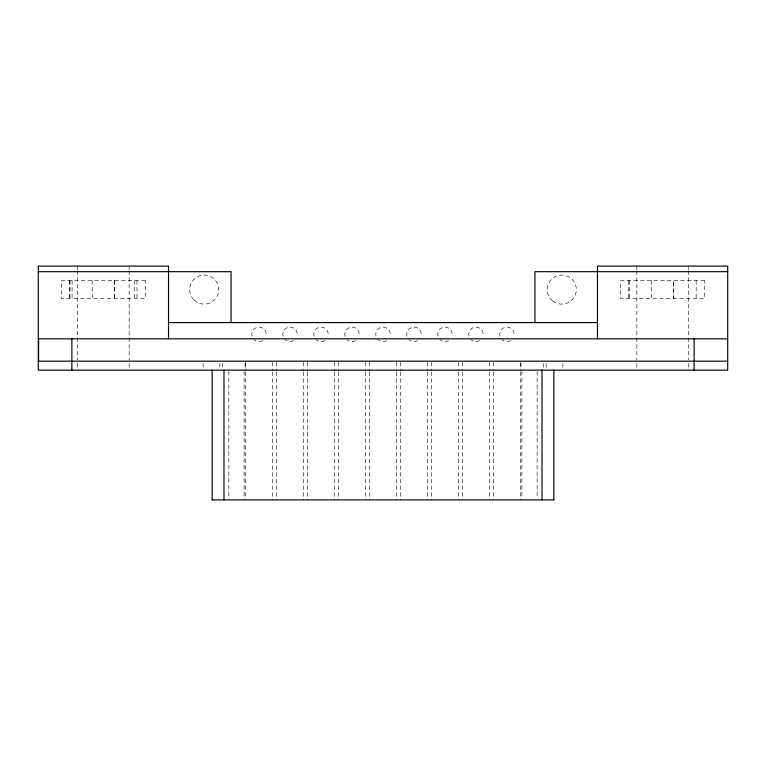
<?xml version="1.0" encoding="UTF-8"?>
<svg xmlns="http://www.w3.org/2000/svg" width="766" height="766" viewBox="0 0 766 766"><rect width="100%" height="100%" fill="white"/><g stroke="black" fill="none" stroke-linecap="round" stroke-linejoin="round"><path stroke-width="0.57" stroke-dasharray="3.83 2.87" d="M696.15 280.634L696.15 298.529M688.318 266.089L688.318 269.651M688.318 270.838L688.318 359.991M688.318 363.419L688.318 370.131M651.397 280.634L651.397 298.529M636.852 266.089L636.852 269.651M636.852 270.838L636.852 359.991M636.852 363.419L636.852 370.131M629.02 280.634L629.02 298.529M628.982 280.634L628.982 298.529M562.866 363.419L562.866 369.011M546.158 363.419L546.158 369.011M543.324 363.419L543.324 369.011M537.138 371.328L537.138 498.723M521.905 371.328L521.905 498.723M520.947 363.419L520.947 369.011M520.392 362.375L520.392 370.754M520.392 371.95L520.392 499.911M493.534 362.375L493.534 370.754M493.534 371.95L493.534 499.911M489.397 362.375L489.397 370.754M489.397 371.95L489.397 499.911M462.549 362.375L462.549 370.754M462.549 371.95L462.549 499.911M458.403 362.375L458.403 370.754M458.403 371.95L458.403 499.911M431.555 362.375L431.555 370.754M431.555 371.95L431.555 499.911M427.418 362.375L427.418 370.754M427.418 371.95L427.418 499.911M400.561 362.375L400.561 370.754M400.561 371.95L400.561 499.911M396.424 362.375L396.424 370.754M396.424 371.95L396.424 499.911M369.576 362.375L369.576 370.754M369.576 371.95L369.576 499.911M365.392 362.375L365.392 370.754M365.392 371.95L365.392 499.911M338.629 362.375L338.629 370.754M338.629 371.95L338.629 499.911M334.445 362.375L334.445 370.754M334.445 371.95L334.445 499.911M307.597 362.375L307.597 370.754M307.597 371.95L307.597 499.911M303.384 362.375L303.384 370.754M303.384 371.95L303.384 499.911M276.67 362.375L276.67 370.754M276.67 371.95L276.67 499.911M272.466 362.375L272.466 370.754M272.466 371.95L272.466 499.911M245.608 362.375L245.608 370.754M245.608 371.95L245.608 499.911M245.053 363.419L245.053 369.011M244.095 371.328L244.095 498.723M228.862 371.328L228.862 498.723M222.676 363.419L222.676 369.011M219.842 363.419L219.842 369.011M203.134 363.419L203.134 369.011M136.98 280.634L136.98 298.529M134.739 280.634L134.739 298.529M129.148 266.089L129.148 269.651M129.148 270.838L129.148 359.991M129.148 363.419L129.148 369.011M114.603 280.634L114.603 298.529M114.507 280.634L114.507 298.529M92.226 280.634L92.226 298.529M77.682 266.089L77.682 269.651M77.682 270.838L77.682 359.991M77.682 363.419L77.682 370.131M72.09 280.634L72.09 298.529M69.85 280.634L69.85 298.529M69.802 280.634L69.802 298.529M262.671 340.631A7.267 7.267 0 0 1 253.9 339.472M252.014 336.217A7.267 7.267 0 0 1 259.042 327.063A7.267 7.267 0 0 1 266.061 336.217M499.939 336.217A7.267 7.267 0 0 1 506.958 327.063A7.267 7.267 0 0 1 513.986 336.217M510.596 340.631A7.267 7.267 0 0 1 501.816 339.472M468.945 336.217A7.267 7.267 0 0 1 475.973 327.063A7.267 7.267 0 0 1 482.992 336.217M479.612 340.631A7.267 7.267 0 0 1 470.831 339.472M437.96 336.217A7.267 7.267 0 0 1 444.979 327.063A7.267 7.267 0 0 1 452.007 336.217M448.617 340.631A7.267 7.267 0 0 1 439.837 339.472M406.966 336.217A7.267 7.267 0 0 1 413.994 327.063A7.267 7.267 0 0 1 421.013 336.217M417.623 340.631A7.267 7.267 0 0 1 408.853 339.472M293.665 340.631A7.267 7.267 0 0 1 284.885 339.472M283.008 336.217A7.267 7.267 0 0 1 290.027 327.063A7.267 7.267 0 0 1 297.055 336.217M324.66 340.631A7.267 7.267 0 0 1 315.879 339.472M313.993 336.217A7.267 7.267 0 0 1 321.021 327.063A7.267 7.267 0 0 1 328.04 336.217M344.987 336.217A7.267 7.267 0 0 1 352.006 327.063A7.267 7.267 0 0 1 359.034 336.217M355.644 340.631A7.267 7.267 0 0 1 346.864 339.472M375.972 336.217A7.267 7.267 0 0 1 383 327.063A7.267 7.267 0 0 1 390.028 336.217M386.639 340.631A7.267 7.267 0 0 1 377.858 339.472M145.368 280.634L61.462 280.634L61.462 298.529L145.368 298.529L145.368 280.634M704.538 280.634L620.632 280.634L620.632 298.529L704.538 298.529L704.538 280.634M673.774 298.529L673.774 280.634L673.678 298.529M193.932 299.87A14.544 14.544 0 0 0 218.262 293.349A14.544 14.544 0 0 0 200.453 275.53A14.544 14.544 0 0 0 193.932 299.87M552.822 301.038A14.544 14.544 0 0 0 576.185 291.616A14.544 14.544 0 0 0 556.346 276.095A14.544 14.544 0 0 0 552.822 301.038"/><path stroke-width="1.15" d="M38.3 271.681L231.064 271.681L231.064 322.582M727.7 271.681L534.936 271.681L534.936 322.582M168.53 322.582L597.47 322.582M38.3 338.811L727.7 338.811M38.3 361.188L727.7 361.188M212.067 499.911L553.933 499.911M694.14 338.811L694.14 370.131M597.47 338.811L597.47 266.089L727.7 266.089L727.7 370.131L38.3 370.131L38.3 266.089L168.53 266.089L168.53 338.811M553.847 370.131L553.847 499.911M542.012 370.131L542.012 499.911M223.988 370.131L223.988 499.911M212.153 370.131L212.153 499.911M71.86 338.811L71.86 370.131M38.587 338.811L38.587 361.188"/></g></svg>
